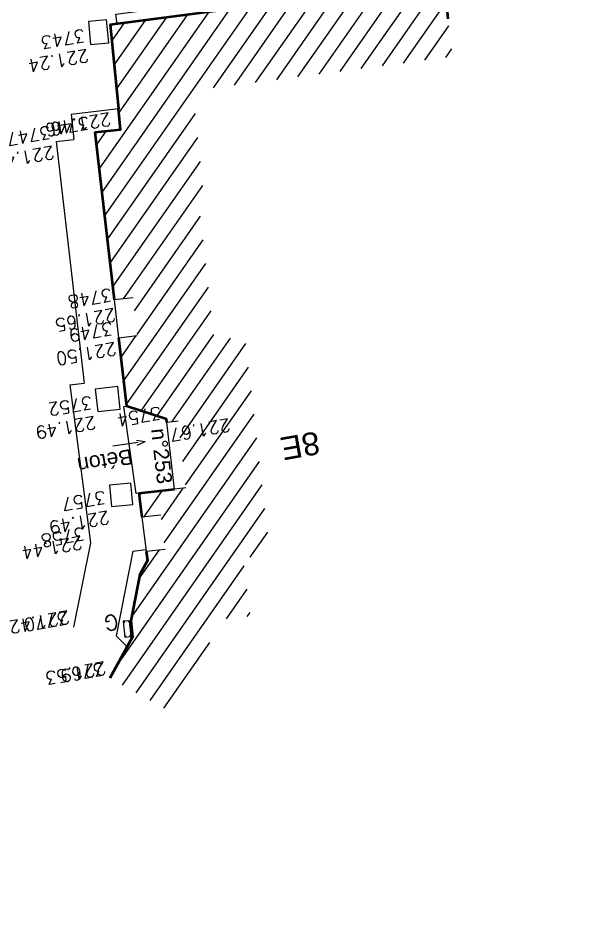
# Model space of a CAD drawing. Extents: x -2313930 to 3286427, y -3858277 to 2572692.
# Drawn here: x -9719 to -8214, y -2224 to 150 of the extents above; entities that cross this region are included whole.
import ezdxf
from ezdxf.enums import TextEntityAlignment as Align
from ezdxf.lldxf.tags import DXFTag

# ---------------------------------------------------------------- set-up
doc = ezdxf.new("R2010")
doc.units = 0
for name, color, linetype, lineweight in [('_GAZELEC-RESERVATION 2', 132, 'Continuous', 18), ('Fond topo - BAT', 252, 'Continuous', 50), ('Fond topo - P', 252, 'Continuous', 50)]:
    doc.layers.add(name, color=color, linetype=linetype, lineweight=lineweight)
for name, color, linetype in [('Fond topo - AFF', 252, 'Continuous'), ('Fond topo - ASS', 252, 'Continuous'), ('Fond topo - BAT_ANN', 252, 'Continuous'), ('Fond topo - BAT_DES', 252, 'Continuous'), ('Fond topo - BAT_HAC', 252, 'Continuous'), ('Fond topo - BAT_NUM', 252, 'Continuous'), ('Fond topo - CLO_MUR', 252, 'Continuous'), ('Fond topo - GAZ', 252, 'Continuous'), ('Fond topo - GAZ_TXT', 252, 'Continuous'), ('Fond topo - SOL', 252, 'Continuous'), ('Fond topo - VOI_TXT', 252, 'Continuous'), ('Fond topo - Z_500', 252, 'Continuous'), ('prlm-VRD', 2, 'Continuous'), ('SA - EBC', 252, 'Continuous')]:
    doc.layers.add(name, color=color, linetype=linetype)
for name, color, linetype, plot in [('Fond topo - N', 252, 'Continuous', False), ('Fond topo - NCACHE', 252, 'Continuous', False), ('Fond topo - ZCACHE', 252, 'Continuous', False)]:
    doc.layers.add(name, color=color, linetype=linetype, plot=plot)
doc.styles.add('2000_ARIAL', font='arial.ttf', dxfattribs={"height": 0.4})
doc.styles.add('SIMPLEX', font='simplex_.ttf', dxfattribs={"height": 1.25})
tags = doc.linetypes.add('L16', pattern=[0.375, 0.3, -0.075]).pattern_tags.tags
tags[6:7] = [DXFTag(74, 4), DXFTag(75, 0), DXFTag(340, '0'), DXFTag(46, 0.0), DXFTag(50, 0.0), DXFTag(44, 0.0), DXFTag(45, 0.0)]
tags[4:5] = [DXFTag(74, 4), DXFTag(75, 0), DXFTag(340, '0'), DXFTag(46, 0.0), DXFTag(50, 0.0), DXFTag(44, 0.0), DXFTag(45, 0.0)]

# ---------------------------------------------------------------- blocks, each defined once
blk = doc.blocks.new('AFF03')
at = {"ltscale": 2, "flags": 128}
blk.add_lwpolyline([(-0.5, -0.5), (0.5, -0.5), (0.5, 0.5), (-0.5, 0.5)], close=True, dxfattribs=at)
blk = doc.blocks.new('ASS02')
at = {"ltscale": 2, "flags": 128}
blk.add_lwpolyline([(0.499143, -0.5), (0.499143, 0.499143), (-0.5, 0.499143), (-0.5, -0.5)], close=True, dxfattribs=at)
blk = doc.blocks.new('ESC01')
at = {"ltscale": 2}
for p, q in [((1.338104, 0), (0, 0)), ((1.257547, 0.126415), (1.7, 0)), ((1.257547, -0.126415), (1.7, 0))]:
    blk.add_line(p, q, dxfattribs=at)
blk = doc.blocks.new('GAZ06')
at = {"ltscale": 2}
for p, q in [((-0.5, 0.5), (-0.426635, 0.255449)), ((0.426635, 0.255449), (0.5, 0.5))]:
    blk.add_line(p, q, dxfattribs=at)
at = {"ltscale": 2, "flags": 128}
blk.add_lwpolyline([(-0.5, -0.5), (0.5, -0.5), (0.5, 0.5), (-0.5, 0.5)], close=True, dxfattribs=at)
for points in [[(-0.426635, -0.255449), (-0.5, -0.5)], [(0.5, -0.5), (0.426635, -0.255449)]]:
    blk.add_lwpolyline(points, dxfattribs=at)
blk = doc.blocks.new('GAZ99')
at = {"style": 'SIMPLEX'}
blk.add_text('G', height=0.4, dxfattribs=at).set_placement((0, 0), align=Align.MIDDLE_CENTER)
blk = doc.blocks.new('PTOPO')
at = {"layer": 'Fond topo - NCACHE', "style": 'SIMPLEX'}
blk.add_attdef('MAT', text='', height=0.34, dxfattribs=at).set_placement((0.1, -0.1), align=Align.TOP_LEFT)
at = {"layer": 'Fond topo - ZCACHE', "style": 'SIMPLEX'}
blk.add_attdef('ALT', (0.1, 0.1), '', height=0.34, dxfattribs=at)
blk = doc.blocks.new('A$C1F970F0F')
at = {"layer": 'Fond topo - BAT_HAC'}
h = blk.add_hatch(dxfattribs=at)
h.set_pattern_fill('ANSI31*128', color=256, scale=12.999999, angle=-10.7236, style=0, pattern_type=2)
h.set_pattern_definition([(235.06562, (9737.54, 14762.777), (33.83759, -23.63563), [])])
h.paths.add_polyline_path([(-9472.8, -1416.7), (-9413.1, -1308.5), (-9417.1, -1266.1), (-9394.1, -1145.1), (-9374.2, -1108.1), (-9377.2, -1084), (-9327.6, -1078.3), (-9338.9, -989), (-9388.6, -994.7), (-9396.6, -931.7), (-9303.1, -920.9), (-9273.3, -917.4), (-9293.6, -741.5), (-9323.4, -745), (-9324.4, -737), (-9429.1, -703.1), (-9449.9, -523.5), (-9400.7, -517.8), (-9411.7, -418.6), (-9461.3, -424.3), (-9512.2, 16.1), (-9444.5, 22.5), (-9449.9, 76.7), (-9471.8, 298), (-8596, 412.8), (-8586.1, 313.3), (-8573.1, 214.1), (-8744.8, 191.6), (-9253.7, 124.9), (-9250.8, 96.4), (-9225.6, -157.9), (-9235.2, -196.8), (-9198.2, -529.2), (-9117.9, -519.9), (-9051.7, -1093.2), (-9123, -1101.4), (-9103.7, -1253.7), (-9213.6, -1266.4), (-9215.3, -1275.4), (-9208, -1351), (-9297.8, -1513.4)])
at = {"layer": 'SA - EBC'}
h = blk.add_hatch(dxfattribs=at)
h.set_pattern_fill('_USER', color=256, scale=75, angle=-325.7236, style=0, pattern_type=0)
h.set_pattern_definition([(34.276398589, (-277130161.13, -473864756.78), (-42.23892846, 61.974776503), [])])
edge = h.paths.add_edge_path()
edge.add_line((-6380.4, -2338.4), (-6264.4, -1261.9))
edge.add_arc((-8056.6, -1109.2), 1798.7, -4.8679, 34.9928)
edge.add_line((-6583.1, -77.8), (-6777.6, 920.8))
edge.add_line((-6777.6, 920.8), (-8841.2, 810.7))
edge.add_line((-8841.2, 810.7), (-9066.4, 1054.3))
edge.add_line((-9066.4, 1054.3), (-9200.7, 1276.2))
edge.add_line((-9200.7, 1276.2), (-9215.2, 1381.8))
edge.add_line((-9215.2, 1381.8), (-9153.1, 1528.1))
edge.add_arc((-8759.9, 1333.5), 438.7, 77.9429, 153.6625, ccw=False)
edge.add_line((-8668.3, 1762.5), (-8534, 1623.4))
edge.add_line((-8534, 1623.4), (-8248, 1441.5))
edge.add_line((-8248, 1441.5), (-7855.5, 1341.3))
edge.add_line((-7855.5, 1341.3), (-7323.1, 1307.8))
edge.add_line((-7323.1, 1307.8), (-6865.6, 1322.8))
edge.add_arc((-3264.3, -41.9), 3851.2, 147.2647, 159.2465, ccw=False)
edge.add_line((-6503.8, 2040.7), (-6236.1, 2457.1))
edge.add_line((-6236.1, 2457.1), (-5807, 2928.9))
edge.add_arc((-5541.4, 2687.4), 359, 12.788, 137.7115, ccw=False)
edge.add_line((-5191.3, 2766.8), (-4957.5, 2215.6))
edge.add_line((-4957.5, 2215.6), (-4454, 1461.8))
edge.add_arc((-5946.8, 698.3), 1676.7, -3.6282, 27.0886, ccw=False)
edge.add_line((-4273.4, 592.2), (-4298.5, 196.2))
edge.add_line((-4298.5, 196.2), (-4569.9, -468.5))
edge.add_arc((-2503.1, -1312.3), 2232.4, 157.7932, 172.654)
edge.add_line((-4717.2, -1026.8), (-4676.4, -1404))
edge.add_line((-4676.4, -1404), (-6380.4, -2338.4))
at = {"layer": 'Fond topo - BAT', "ltscale": 2, "flags": 128}
for points in [[(-9471.8, 298), (-8596, 412.8), (-8586.1, 313.3)], [(-9471.8, 298), (-9449.9, 76.7)], [(-9512.2, 16.1), (-9444.5, 22.5), (-9449.9, 76.7)], [(-9512.2, 16.1), (-9461.3, -424.3)], [(-9449.9, -523.5), (-9429.1, -703.1)], [(-9323.4, -745), (-9324.4, -737), (-9429.1, -703.1)], [(-9396.6, -931.7), (-9303.1, -920.9)], [(-9396.6, -931.7), (-9388.6, -994.7)], [(-9377.2, -1084), (-9374.2, -1108.1), (-9394.1, -1145.1), (-9417.1, -1266.1), (-9413.1, -1308.5), (-9472.8, -1416.7)]]:
    blk.add_lwpolyline(points, dxfattribs=at)
at = {"layer": 'Fond topo - BAT_ANN', "ltscale": 2, "flags": 128}
for points in [[(-9411.7, -418.6), (-9461.3, -424.3), (-9449.9, -523.5), (-9400.7, -517.8)], [(-9396.6, -931.7), (-9403.6, -932.5), (-9436.1, -703.9), (-9429.1, -703.1)], [(-9273.3, -917.4), (-9303.1, -920.9), (-9323.4, -745), (-9293.6, -741.5)], [(-9338.9, -989), (-9388.6, -994.7), (-9377.2, -1084), (-9327.6, -1078.3)], [(-9412.2, -1083.3), (-9455.9, -1305.8), (-9427.3, -1334.3)], [(-9412.2, -1083.3), (-9377.8, -1079.3)]]:
    blk.add_lwpolyline(points, dxfattribs=at)
at = {"layer": 'Fond topo - CLO_MUR', "ltscale": 2, "flags": 128}
blk.add_lwpolyline([(-9453.5, 300.4), (-9456.8, 325.5), (-8598.8, 437.9)], dxfattribs=at)
at = {"layer": 'Fond topo - SOL', "linetype": 'L16', "ltscale": 2, "flags": 128}
for points in [[(-9449.9, 76.7), (-9574.3, 61.9), (-9566.8, -3)], [(-9613.1, -8.4), (-9566.8, -3)], [(-9613.1, -8.4), (-9539.8, -643)], [(-9577.7, -647.4), (-9539.8, -643)], [(-9577.7, -647.4), (-9523.1, -1061.6), (-9568, -1282.7)]]:
    blk.add_lwpolyline(points, dxfattribs=at)
at = {"layer": 'Fond topo - AFF', "ltscale": 2, "zscale": 99.99999999999997}
for p, xscale, yscale, rotation in [((-9478.1, -684.6), 59.42333111181549, 59.42333111181549, 276.6478059408283), ((-9443, -935.7), 56.38054198879278, 56.38054198879278, 275.1477980411323)]:
    blk.add_blockref('AFF03', p, dxfattribs=dict(at, xscale=xscale, yscale=yscale, rotation=rotation))
at = {"layer": 'Fond topo - ASS', "ltscale": 2, "xscale": 61.11978770617068, "yscale": 47.91, "zscale": 99.99999999999997, "rotation": 275.4513346461097}
blk.add_blockref('ASS02', (-9502, 278.2), dxfattribs=at)
at = {"layer": 'Fond topo - BAT_ANN', "ltscale": 2, "xscale": 49.99999999999998, "yscale": 49.99999999999998, "zscale": 99.99999999999997, "rotation": 8.130402266216466}
blk.add_blockref('ESC01', (-9464.4, -807.7), dxfattribs=at)
at = {"layer": 'Fond topo - GAZ', "ltscale": 2, "xscale": 41.9999997777324, "yscale": 17, "zscale": 99.99999999999997, "rotation": 275.4874914824457}
blk.add_blockref('GAZ06', (-9427.1, -1287.8), dxfattribs=at)
at = {"layer": 'Fond topo - GAZ_TXT', "ltscale": 2, "xscale": 99.99999999999994, "yscale": 99.99999999999994, "zscale": 99.99999999999994, "rotation": 190.0656205306617}
blk.add_blockref('GAZ99', (-9468.7, -1271.2), dxfattribs=at)
at = {"layer": 'Fond topo - P', "ltscale": 2}
ref = blk.add_blockref('PTOPO', (-9523, 245.6), dxfattribs=dict(at, xscale=99.99999999999994, yscale=99.99999999999994, zscale=99.99999999999994, rotation=190.0656205306617))
ref.add_attrib('MAT', '3743', dxfattribs={"layer": 'Fond topo - N', "color": 0, "ltscale": 2, "height": 34, "rotation": 190.0656, "style": 'SIMPLEX'}).set_placement((-9534.6, 253.7), align=Align.TOP_LEFT)
ref.add_attrib('ALT', '221.24', (-9531.1, 234), dxfattribs={"layer": 'Fond topo - Z_500', "color": 0, "ltscale": 2, "height": 34, "rotation": 190.0656, "style": 'SIMPLEX'})
ref = blk.add_blockref('PTOPO', (-9512.2, 16.1), dxfattribs=dict(at, xscale=99.99999999999994, yscale=99.99999999999994, zscale=99.99999999999994, rotation=190.0656205306617))
ref.add_attrib('MAT', '3746', dxfattribs={"layer": 'Fond topo - N', "color": 0, "ltscale": 2, "height": 34, "rotation": 190.0656, "style": 'SIMPLEX'}).set_placement((-9523.8, 24.2), align=Align.TOP_LEFT)
ref.add_attrib('ALT', '221.46', (-9472.7, 67.5), dxfattribs={"layer": 'Fond topo - Z_500', "color": 0, "ltscale": 2, "height": 34, "rotation": 190.0656, "style": 'SIMPLEX'})
ref = blk.add_blockref('PTOPO', (-9613.1, -8.4), dxfattribs=dict(at, xscale=99.99999999999994, yscale=99.99999999999994, zscale=99.99999999999994, rotation=190.0656205306617))
ref.add_attrib('MAT', '3747', dxfattribs={"layer": 'Fond topo - N', "color": 0, "ltscale": 2, "height": 34, "rotation": 190.0656, "style": 'SIMPLEX'}).set_placement((-9624.7, -0.3), align=Align.TOP_LEFT)
ref.add_attrib('ALT', '221.41', (-9621.2, -20), dxfattribs={"layer": 'Fond topo - Z_500', "color": 0, "ltscale": 2, "height": 34, "rotation": 190.0656, "style": 'SIMPLEX'})
ref = blk.add_blockref('PTOPO', (-9452.2, -434.8), dxfattribs=dict(at, xscale=99.99999999999994, yscale=99.99999999999994, zscale=99.99999999999994, rotation=190.0656205306617))
ref.add_attrib('MAT', '3748', dxfattribs={"layer": 'Fond topo - N', "color": 0, "ltscale": 2, "height": 34, "rotation": 190.0656, "style": 'SIMPLEX'}).set_placement((-9463.8, -426.7), align=Align.TOP_LEFT)
ref.add_attrib('ALT', '221.65', (-9460.3, -446.4), dxfattribs={"layer": 'Fond topo - Z_500', "color": 0, "ltscale": 2, "height": 34, "rotation": 190.0656, "style": 'SIMPLEX'})
ref = blk.add_blockref('PTOPO', (-9450.3, -523.5), dxfattribs=dict(at, xscale=99.99999999999994, yscale=99.99999999999994, zscale=99.99999999999994, rotation=190.0656205306617))
ref.add_attrib('MAT', '3749', dxfattribs={"layer": 'Fond topo - N', "color": 0, "ltscale": 2, "height": 34, "rotation": 190.0656, "style": 'SIMPLEX'}).set_placement((-9461.9, -515.4), align=Align.TOP_LEFT)
ref.add_attrib('ALT', '221.50', (-9458.4, -535.1), dxfattribs={"layer": 'Fond topo - Z_500', "color": 0, "ltscale": 2, "height": 34, "rotation": 190.0656, "style": 'SIMPLEX'})
ref = blk.add_blockref('PTOPO', (-9504.1, -717.6), dxfattribs=dict(at, xscale=99.99999999999994, yscale=99.99999999999994, zscale=99.99999999999994, rotation=190.0656205306617))
ref.add_attrib('MAT', '3752', dxfattribs={"layer": 'Fond topo - N', "color": 0, "ltscale": 2, "height": 34, "rotation": 190.0656, "style": 'SIMPLEX'}).set_placement((-9515.7, -709.5), align=Align.TOP_LEFT)
ref.add_attrib('ALT', '221.49', (-9512.2, -729.1), dxfattribs={"layer": 'Fond topo - Z_500', "color": 0, "ltscale": 2, "height": 34, "rotation": 190.0656, "style": 'SIMPLEX'})
ref = blk.add_blockref('PTOPO', (-9323.4, -745), dxfattribs=dict(at, xscale=99.99999999999994, yscale=99.99999999999994, zscale=99.99999999999994, rotation=190.0656205306617))
ref.add_attrib('MAT', '3754', dxfattribs={"layer": 'Fond topo - N', "color": 0, "ltscale": 2, "height": 34, "rotation": 190.0656, "style": 'SIMPLEX'}).set_placement((-9335, -736.9), align=Align.TOP_LEFT)
ref.add_attrib('ALT', '221.67', (-9159.5, -735.3), dxfattribs={"layer": 'Fond topo - Z_500', "color": 0, "ltscale": 2, "height": 34, "rotation": 190.0656, "style": 'SIMPLEX'})
ref = blk.add_blockref('PTOPO', (-9468.6, -966.3), dxfattribs=dict(at, xscale=99.99999999999994, yscale=99.99999999999994, zscale=99.99999999999994, rotation=190.0656205306617))
ref.add_attrib('MAT', '3757', dxfattribs={"layer": 'Fond topo - N', "color": 0, "ltscale": 2, "height": 34, "rotation": 190.0656, "style": 'SIMPLEX'}).set_placement((-9480.2, -958.2), align=Align.TOP_LEFT)
ref.add_attrib('ALT', '221.49', (-9476.7, -977.9), dxfattribs={"layer": 'Fond topo - Z_500', "color": 0, "ltscale": 2, "height": 34, "rotation": 190.0656, "style": 'SIMPLEX'})
ref = blk.add_blockref('PTOPO', (-9523.1, -1061.6), dxfattribs=dict(at, xscale=99.99999999999994, yscale=99.99999999999994, zscale=99.99999999999994, rotation=190.0656205306617))
ref.add_attrib('MAT', '3758', dxfattribs={"layer": 'Fond topo - N', "color": 0, "ltscale": 2, "height": 34, "rotation": 190.0656, "style": 'SIMPLEX'}).set_placement((-9534.7, -1053.5), align=Align.TOP_LEFT)
ref.add_attrib('ALT', '221.44', (-9547.9, -1044.2), dxfattribs={"layer": 'Fond topo - Z_500', "color": 0, "ltscale": 2, "height": 34, "rotation": 190.0656, "style": 'SIMPLEX'})
ref = blk.add_blockref('PTOPO', (-9568, -1282.7), dxfattribs=dict(at, xscale=99.99999999999994, yscale=99.99999999999994, zscale=99.99999999999994, rotation=190.0656205306617))
ref.add_attrib('MAT', '3770', dxfattribs={"layer": 'Fond topo - N', "color": 0, "ltscale": 2, "height": 34, "rotation": 190.0656, "style": 'SIMPLEX'}).set_placement((-9579.5, -1274.6), align=Align.TOP_LEFT)
ref.add_attrib('ALT', '221.42', (-9581.1, -1239.7), dxfattribs={"layer": 'Fond topo - Z_500', "color": 0, "ltscale": 2, "height": 34, "rotation": 190.0656, "style": 'SIMPLEX'})
ref = blk.add_blockref('PTOPO', (-9472.8, -1416.7), dxfattribs=dict(at, xscale=99.99999999999994, yscale=99.99999999999994, zscale=99.99999999999994, rotation=190.0656205306617))
ref.add_attrib('MAT', '3769', dxfattribs={"layer": 'Fond topo - N', "color": 0, "ltscale": 2, "height": 34, "rotation": 190.0656, "style": 'SIMPLEX'}).set_placement((-9484.4, -1408.6), align=Align.TOP_LEFT)
ref.add_attrib('ALT', '221.53', (-9485.5, -1373.1), dxfattribs={"layer": 'Fond topo - Z_500', "color": 0, "ltscale": 2, "height": 34, "rotation": 190.0656, "style": 'SIMPLEX'})
at = {"layer": 'Fond topo - BAT_DES', "style": '2000_ARIAL'}
blk.add_text('8E', height=60, rotation=190.0656, dxfattribs=at).set_placement((-8928, -768.7))
at = {"layer": 'Fond topo - BAT_NUM', "style": '2000_ARIAL'}
blk.add_text('n°253', height=40, rotation=276.5877, dxfattribs=at).set_placement((-9364.8, -763.4))
at = {"layer": 'Fond topo - VOI_TXT', "style": '2000_ARIAL'}
blk.add_text('Béton', height=40, rotation=190.0656, dxfattribs=at).set_placement((-9416.8, -815))

msp = doc.modelspace()

# ---------------------------------------------------------------- linework, layer by layer
at = {"layer": '_GAZELEC-RESERVATION 2'}
msp.add_circle((486248.48, -227485.963), 2800178.149, dxfattribs=at)

# ---------------------------------------------------------------- block references
at = {"layer": 'prlm-VRD'}
msp.add_blockref('A$C1F970F0F', (-5.73, -165.002), dxfattribs=at)

doc.saveas('drawing.dxf')
